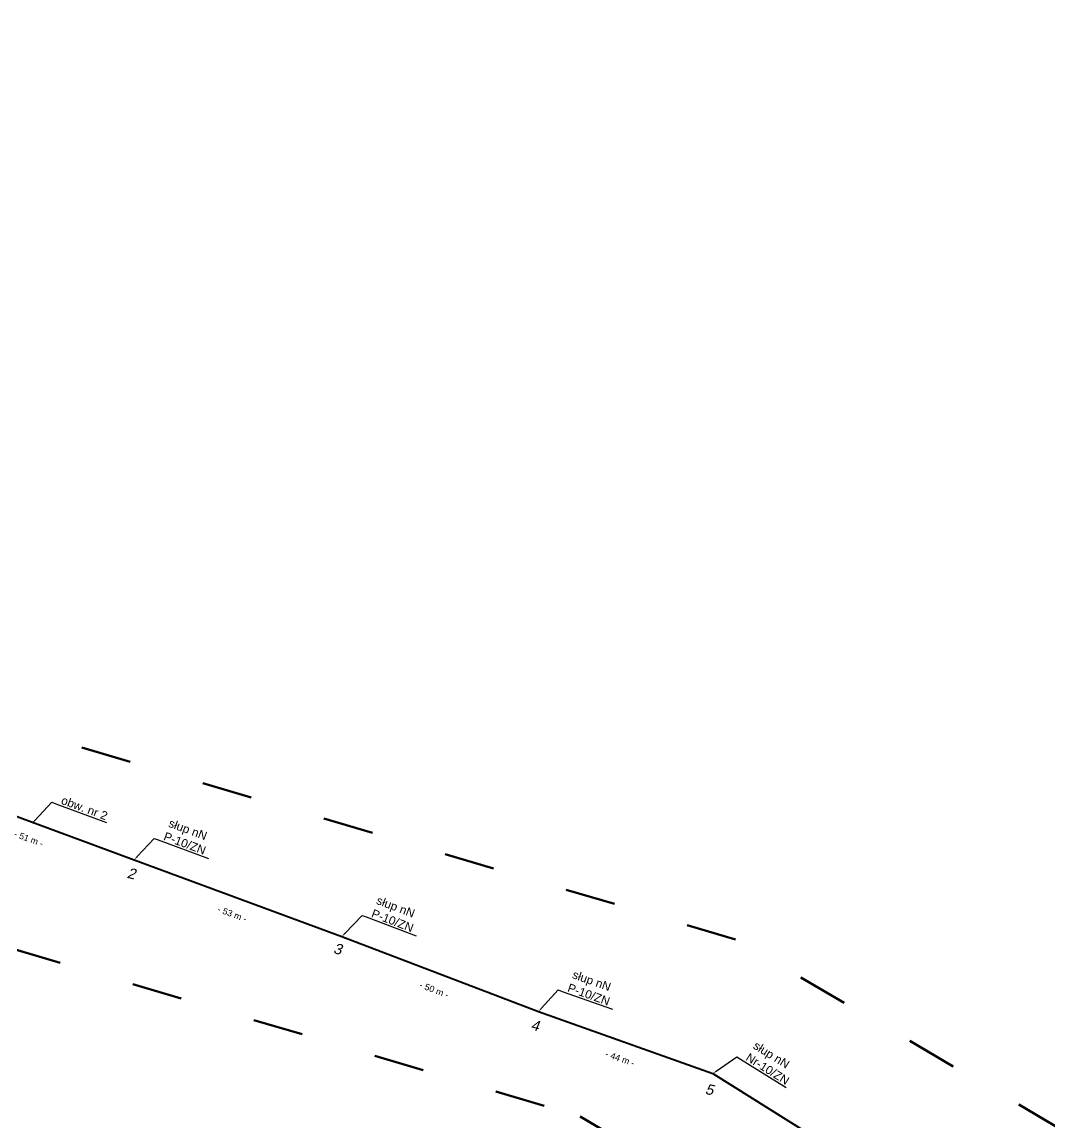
# Model space of a CAD drawing. Header units: metres. Extents: x 7540933 to 7542866, y 5787373 to 5789259.
# Drawn here: x 7542333.9 to 7542578.2, y 5788480.5 to 5788742.3 of the extents above; entities that cross this region are included whole.
import ezdxf
from ezdxf import colors
from ezdxf.entities.mleader import LeaderData, LeaderLine
from ezdxf.math import Vec2, Vec3

# ---------------------------------------------------------------- set-up
doc = ezdxf.new("R2010")
doc.units = ezdxf.units.M
doc.header["$MEASUREMENT"] = 0
doc.linetypes.add('ACAD_ISO03W100', pattern=[30, 12, -18])
for name, color, linetype, lineweight in [('!TELE', 30, 'Continuous', 40), ('!trafo', 6, 'ACAD_ISO03W100', 50), ('_numery slupow etap 4 cz. 2', 7, 'Continuous', 40)]:
    doc.layers.add(name, color=color, linetype=linetype, lineweight=lineweight)
doc.layers.add('!wymiary', color=7, linetype='Continuous')
doc.layers.add('_MM opisy', color=7, linetype='Continuous')
doc.styles.get("Standard").update_dxf_attribs({"font": 'arial.ttf'})
doc.dimstyles.new('opis linie', dxfattribs={"dimtxt": 1.5, "dimasz": 0.18, "dimexe": 0.18, "dimexo": 0.0625, "dimgap": 2.5, "dimtad": 4, "dimdec": 0, "dimzin": 0, "dimdsep": 46, "dimtxsty": 'Standard', "dimcen": 0.09, "dimse1": 1, "dimse2": 1, "dimsd1": 1, "dimsd2": 1, "dimclrt": 256, "dimadec": 0, "dimazin": 0, "dimtfac": 1, "dimtdec": 0, "dimtofl": 0, "dimtmove": 0, "dimatfit": 3, "dimfxl": 1, "dimtfill": 1, "dimtolj": 1, "dimtzin": 0, "dimarcsym": 0})

# ---------------------------------------------------------------- blocks, each defined once
blk = doc.blocks.new('*D217')
at = {"layer": '!wymiary', "insert": (7542335.45, 5788548.14), "char_height": 1.5, "attachment_point": 5, "rotation": 339.7056, "bg_fill": 3, "box_fill_scale": 1.25, "bg_fill_color": 257, "bg_fill_transparency": 0}
blk.add_mtext('\\A1;- 51 m -', dxfattribs=at)
blk = doc.blocks.new('*D218')
at = {"layer": '!wymiary', "insert": (7542383.82, 5788530.24), "char_height": 1.5, "attachment_point": 5, "rotation": 339.691, "bg_fill": 3, "box_fill_scale": 1.25, "bg_fill_color": 257, "bg_fill_transparency": 0}
blk.add_mtext('\\A1;- 53 m -', dxfattribs=at)
blk = doc.blocks.new('*D219')
at = {"layer": '!wymiary', "insert": (7542431.83, 5788512.21), "char_height": 1.5, "attachment_point": 5, "rotation": 339.1147, "bg_fill": 3, "box_fill_scale": 1.25, "bg_fill_color": 257, "bg_fill_transparency": 0}
blk.add_mtext('\\A1;- 50 m -', dxfattribs=at)
blk = doc.blocks.new('*D220')
at = {"layer": '!wymiary', "insert": (7542476.02, 5788495.9), "char_height": 1.5, "attachment_point": 5, "rotation": 340.4171, "bg_fill": 3, "box_fill_scale": 1.25, "bg_fill_color": 257, "bg_fill_transparency": 0}
blk.add_mtext('\\A1;- 44 m -', dxfattribs=at)
blk = doc.blocks.new('*D221')
at = {"layer": '!wymiary', "insert": (7542516.37, 5788476.11), "char_height": 1.5, "attachment_point": 5, "rotation": 327.9455, "bg_fill": 3, "box_fill_scale": 1.25, "bg_fill_color": 257, "bg_fill_transparency": 0}
blk.add_mtext('\\A1;- 48 m -', dxfattribs=at)

msp = doc.modelspace()

# ---------------------------------------------------------------- linework, layer by layer
at = {"layer": '!TELE'}
msp.add_lwpolyline([(7542116.06, 5788604.01), (7542140.65, 5788598.81), (7542170.62, 5788592.6), (7542199.43, 5788586.71), (7542229.31, 5788580.48), (7542259.1, 5788574.41), (7542313.14, 5788560.67), (7542360.54, 5788543.14), (7542409.89, 5788524.88), (7542456.63, 5788507.04), (7542498.09, 5788492.29), (7542538.9, 5788466.74), (7542582.75, 5788439.74), (7542626.38, 5788413.08), (7542664.95, 5788389.51), (7542693.27, 5788372.24), (7542726.2, 5788352), (7542759.19, 5788331.72), (7542798.55, 5788307.83), (7542825.46, 5788294.16)], dxfattribs=at)

# ---------------------------------------------------------------- next in the draw order: leaders
at = {"layer": '_MM opisy'}
ml = msp.add_multileader_mtext('Standard', dxfattribs=at)
ml.set_content('\\pxql;słup nN\\PP-10/ZN', color=256)
ml.set_leader_properties()
ml.build(insert=Vec2(0, 0))
ml.multileader.update_dxf_attribs({"has_text_frame": 1, "text_left_attachment_type": 5, "text_right_attachment_type": 5, "dogleg_length": 1, "arrow_head_size": 1})
ctx = ml.context
ctx.base_point, ctx.char_height, ctx.arrow_head_size, ctx.landing_gap_size, ctx.plane_origin, ctx.plane_x_axis, ctx.plane_y_axis = Vec3(7542366.25, 5788547.86), 2, 1, 1, Vec3(7542361.66, 5788541.21), Vec3(0.937834, -0.347083), Vec3(0.347083, 0.937834)
ctx.left_attachment, ctx.right_attachment = 5, 5
notes = []
notes.append((ctx, [(0, (1, 1, 0), (7542365.31, 5788548.21), (0.937834, -0.347083), 1, [(0, [(7542360.54, 5788543.14), (7542365.31, 5788548.21)], 0, [])])]))
ctx.mtext.insert, ctx.mtext.text_direction, ctx.mtext.rotation, ctx.mtext.flow_direction = Vec3(7542369.19, 5788552.92), Vec3(0.937834, -0.347083), 5.928726, 5
ctx.mtext.has_bg_fill, ctx.mtext.bg_color, ctx.mtext.bg_scale_factor, ctx.mtext.bg_transparency, ctx.mtext.use_window_bg_color = 1, -1023410175, 1, 0, 1
ml = msp.add_multileader_mtext('Standard', dxfattribs=at)
ml.set_content('\\pxql;słup nN\\PP-10/ZN', color=256)
ml.set_leader_properties()
ml.build(insert=Vec2(0, 0))
ml.multileader.update_dxf_attribs({"has_text_frame": 1, "text_left_attachment_type": 5, "text_right_attachment_type": 5, "dogleg_length": 1, "arrow_head_size": 1})
ctx = ml.context
ctx.base_point, ctx.char_height, ctx.arrow_head_size, ctx.landing_gap_size, ctx.plane_origin, ctx.plane_x_axis, ctx.plane_y_axis = Vec3(7542415.64, 5788529.54), 2, 1, 1, Vec3(7542410.98, 5788522.94), Vec3(0.934296, -0.356499), Vec3(0.356499, 0.934296)
ctx.left_attachment, ctx.right_attachment = 5, 5
notes.append((ctx, [(0, (1, 1, 0), (7542414.7, 5788529.9), (0.934296, -0.356499), 1, [(0, [(7542409.89, 5788524.88), (7542414.7, 5788529.9)], 0, [])])]))
ctx.mtext.insert, ctx.mtext.text_direction, ctx.mtext.rotation, ctx.mtext.flow_direction = Vec3(7542418.63, 5788534.57), Vec3(0.934296, -0.356499), 5.918667, 5
ctx.mtext.has_bg_fill, ctx.mtext.bg_color, ctx.mtext.bg_scale_factor, ctx.mtext.bg_transparency, ctx.mtext.use_window_bg_color = 1, -1023410175, 1, 0, 1
ml = msp.add_multileader_mtext('Standard', dxfattribs=at)
ml.set_content('\\pxql;słup nN\\PP-10/ZN', color=256)
ml.set_leader_properties()
ml.build(insert=Vec2(0, 0))
ml.multileader.update_dxf_attribs({"has_text_frame": 1, "text_left_attachment_type": 5, "text_right_attachment_type": 5, "dogleg_length": 1, "arrow_head_size": 1})
ctx = ml.context
ctx.base_point, ctx.char_height, ctx.arrow_head_size, ctx.landing_gap_size, ctx.plane_origin, ctx.plane_x_axis, ctx.plane_y_axis = Vec3(7542462.28, 5788511.83), 2, 1, 1, Vec3(7542457.78, 5788505.13), Vec3(0.942157, -0.335171), Vec3(0.335171, 0.942157)
ctx.left_attachment, ctx.right_attachment = 5, 5
notes.append((ctx, [(0, (1, 1, 0), (7542461.34, 5788512.17), (0.942157, -0.335171), 1, [(0, [(7542456.63, 5788507.04), (7542461.34, 5788512.17)], 0, [])])]))
ctx.mtext.insert, ctx.mtext.text_direction, ctx.mtext.rotation, ctx.mtext.flow_direction = Vec3(7542465.15, 5788516.93), Vec3(0.942157, -0.335171), 5.941399, 5
ctx.mtext.has_bg_fill, ctx.mtext.bg_color, ctx.mtext.bg_scale_factor, ctx.mtext.bg_transparency, ctx.mtext.use_window_bg_color = 1, -1023410175, 1, 0, 1
ml = msp.add_multileader_mtext('Standard', dxfattribs=at)
ml.set_content('\\pxql;słup nN\\PNr-10/ZN', color=256)
ml.set_leader_properties()
ml.build(insert=Vec2(0, 0))
ml.multileader.update_dxf_attribs({"has_text_frame": 1, "text_left_attachment_type": 5, "text_right_attachment_type": 5, "dogleg_length": 1, "arrow_head_size": 1})
ctx = ml.context
ctx.base_point, ctx.char_height, ctx.arrow_head_size, ctx.landing_gap_size, ctx.plane_origin, ctx.plane_x_axis, ctx.plane_y_axis = Vec3(7542504.63, 5788495.75), 2, 1, 1, Vec3(7542498.79, 5788490.18), Vec3(0.847543, -0.530726), Vec3(0.530726, 0.847543)
ctx.left_attachment, ctx.right_attachment = 5, 5
notes.append((ctx, [(0, (1, 1, 0), (7542503.79, 5788496.28), (0.847543, -0.530726), 1, [(0, [(7542498.09, 5788492.29), (7542503.79, 5788496.28)], 0, [])])]))
ctx.mtext.insert, ctx.mtext.text_direction, ctx.mtext.rotation, ctx.mtext.flow_direction = Vec3(7542508.54, 5788500.11), Vec3(0.847543, -0.530726), 5.723728, 5
ctx.mtext.has_bg_fill, ctx.mtext.bg_color, ctx.mtext.bg_scale_factor, ctx.mtext.bg_transparency, ctx.mtext.use_window_bg_color = 1, -1023410175, 1, 0, 1
for ctx, leaders in notes:
    for number, flags, end, landing, length, lines in leaders:
        leader = LeaderData()
        leader.index, (leader.has_last_leader_line, leader.has_dogleg_vector, leader.attachment_direction) = number, flags
        leader.last_leader_point, leader.dogleg_vector, leader.dogleg_length = Vec3(end), Vec3(landing), length
        for number, points, colour, breaks in lines:
            line = LeaderLine()
            line.index, line.vertices, line.color, line.breaks = number, Vec3.list(points), colors.encode_raw_color(colour), breaks
            leader.lines.append(line)
        ctx.leaders.append(leader)

# ---------------------------------------------------------------- next in the draw order: linework, layer by layer
at = {"layer": '!trafo', "color": 3}
msp.add_lwpolyline([(7542069.24, 5788579.5), (7542112.55, 5788543.58), (7542130.04, 5788581.62), (7542466.51, 5788482.09), (7542844.03, 5788259.49), (7542866.16, 5788312.53), (7542503.5, 5788524.2), (7542139.52, 5788630.94), (7542169.31, 5788722.61), (7542104.89, 5788742.32), (7542069.24, 5788579.5)], dxfattribs=at)

# ---------------------------------------------------------------- next in the draw order: dimensions: what is measured, and where the dimension line sits
at = {"layer": '!wymiary'}
dim = msp.add_aligned_dim(p1=(7542313.14, 5788560.67), p2=(7542360.54, 5788543.14), distance=-0.75, dimstyle='opis linie', override={"dimpost": '- <> m -'}, dxfattribs=at)
dim.commit()
dim.dimension.update_dxf_attribs({"geometry": '*D217', "text_midpoint": (7542335.45, 5788548.14)})

# ---------------------------------------------------------------- next in the draw order: dimensions: what is measured, and where the dimension line sits
dim = msp.add_aligned_dim(p1=(7542360.54, 5788543.14), p2=(7542409.89, 5788524.88), distance=-0.75, dimstyle='opis linie', override={"dimpost": '- <> m -'}, dxfattribs=at)
dim.commit()
dim.dimension.update_dxf_attribs({"geometry": '*D218', "text_midpoint": (7542383.82, 5788530.24)})

# ---------------------------------------------------------------- next in the draw order: leaders
at = {"layer": '_MM opisy', "color": 1}
ml = msp.add_multileader_mtext('Standard', dxfattribs=at)
ml.set_content('\\pxql;obw. nr 2', color=1)
ml.set_leader_properties()
ml.build(insert=Vec2(0, 0))
ml.multileader.update_dxf_attribs({"has_text_frame": 1, "text_left_attachment_type": 5, "text_right_attachment_type": 5, "dogleg_length": 1, "arrow_head_size": 1})
ctx = ml.context
ctx.base_point, ctx.char_height, ctx.arrow_head_size, ctx.landing_gap_size, ctx.plane_origin, ctx.plane_x_axis, ctx.plane_y_axis = Vec3(7542341.88, 5788556.45), 2, 1, 1, Vec3(7542337.3, 5788549.8), Vec3(0.937923, -0.346844), Vec3(0.346844, 0.937923)
ctx.left_attachment, ctx.right_attachment = 5, 5
notes = []
notes.append((ctx, [(0, (1, 1, 0), (7542340.95, 5788556.8), (0.937923, -0.346844), 1, [(0, [(7542336.18, 5788551.73), (7542340.95, 5788556.8)], 0, [])])]))
ctx.mtext.insert, ctx.mtext.text_direction, ctx.mtext.rotation, ctx.mtext.flow_direction = Vec3(7542343.66, 5788558.36), Vec3(0.937923, -0.346844), 5.928981, 5
ctx.mtext.has_bg_fill, ctx.mtext.bg_color, ctx.mtext.bg_scale_factor, ctx.mtext.bg_transparency, ctx.mtext.use_window_bg_color = 1, -1023410175, 1, 0, 1
for ctx, leaders in notes:
    for number, flags, end, landing, length, lines in leaders:
        leader = LeaderData()
        leader.index, (leader.has_last_leader_line, leader.has_dogleg_vector, leader.attachment_direction) = number, flags
        leader.last_leader_point, leader.dogleg_vector, leader.dogleg_length = Vec3(end), Vec3(landing), length
        for number, points, colour, breaks in lines:
            line = LeaderLine()
            line.index, line.vertices, line.color, line.breaks = number, Vec3.list(points), colors.encode_raw_color(colour), breaks
            leader.lines.append(line)
        ctx.leaders.append(leader)

# ---------------------------------------------------------------- next in the draw order: texts
at = {"layer": '_numery slupow etap 4 cz. 2', "oblique": 10}
msp.add_text('2', height=2.5, rotation=346.8099, dxfattribs=at).set_placement((7542358.67, 5788538.87))

# ---------------------------------------------------------------- next in the draw order: dimensions: what is measured, and where the dimension line sits
at = {"layer": '!wymiary'}
dim = msp.add_aligned_dim(p1=(7542409.89, 5788524.88), p2=(7542456.63, 5788507.04), distance=-0.75, dimstyle='opis linie', override={"dimpost": '- <> m -'}, dxfattribs=at)
dim.commit()
dim.dimension.update_dxf_attribs({"geometry": '*D219', "text_midpoint": (7542431.83, 5788512.21)})

# ---------------------------------------------------------------- next in the draw order: texts
at = {"layer": '_numery slupow etap 4 cz. 2', "oblique": 10}
msp.add_text('3', height=2.5, rotation=346.8099, dxfattribs=at).set_placement((7542407.74, 5788520.94))

# ---------------------------------------------------------------- next in the draw order: dimensions: what is measured, and where the dimension line sits
at = {"layer": '!wymiary'}
dim = msp.add_aligned_dim(p1=(7542456.63, 5788507.04), p2=(7542498.09, 5788492.29), distance=-0.75, dimstyle='opis linie', override={"dimpost": '- <> m -'}, dxfattribs=at)
dim.commit()
dim.dimension.update_dxf_attribs({"geometry": '*D220', "text_midpoint": (7542476.02, 5788495.9)})

# ---------------------------------------------------------------- next in the draw order: texts
at = {"layer": '_numery slupow etap 4 cz. 2', "oblique": 10}
msp.add_text('4', height=2.5, rotation=346.8099, dxfattribs=at).set_placement((7542454.65, 5788502.76))

# ---------------------------------------------------------------- next in the draw order: dimensions: what is measured, and where the dimension line sits
at = {"layer": '!wymiary'}
dim = msp.add_aligned_dim(p1=(7542498.09, 5788492.29), p2=(7542538.9, 5788466.74), distance=-0.75, dimstyle='opis linie', override={"dimpost": '- <> m -'}, dxfattribs=at)
dim.commit()
dim.dimension.update_dxf_attribs({"geometry": '*D221', "text_midpoint": (7542516.37, 5788476.11)})

# ---------------------------------------------------------------- next in the draw order: texts
at = {"layer": '_numery slupow etap 4 cz. 2', "oblique": 10}
msp.add_text('5', height=2.5, rotation=346.8099, dxfattribs=at).set_placement((7542496.1, 5788487.51))

doc.saveas('drawing.dxf')
